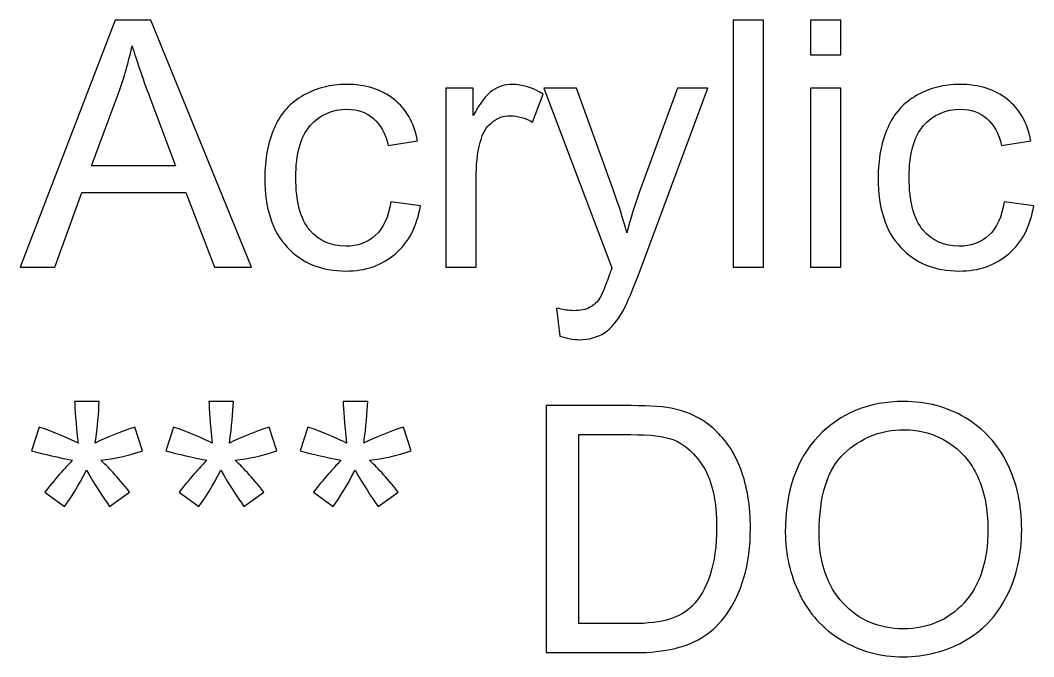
# Model space of a CAD drawing. Header units: centimetres. Extents: x -30.3 to 10.2, y 11.2 to 20.1.
# Drawn here: x -30.185 to -25.212, y 16.93 to 20.054 of the extents above; entities that cross this region are included whole.
import ezdxf

# ---------------------------------------------------------------- set-up
doc = ezdxf.new("R2010")
doc.units = ezdxf.units.CM
doc.header["$MEASUREMENT"] = 0
doc.layers.add('Layer 1', color=7, linetype='Continuous')

msp = doc.modelspace()

# ---------------------------------------------------------------- linework, layer by layer
at = {"layer": 'Layer 1', "color": 22}
for points, knots in [([(-30.18478, 18.84169), (-30.18478, 18.84169), (-29.71968, 20.05411), (-29.71968, 20.05411), (-29.71968, 20.05411), (-29.71968, 20.05411), (-29.54329, 20.05411), (-29.54329, 20.05411), (-29.54329, 20.05411), (-29.54329, 20.05411), (-29.04968, 18.84169), (-29.04968, 18.84169), (-29.04968, 18.84169), (-29.04968, 18.84169), (-29.23228, 18.84169), (-29.23228, 18.84169), (-29.23228, 18.84169), (-29.23228, 18.84169), (-29.37255, 19.20914), (-29.37255, 19.20914), (-29.37255, 19.20914), (-29.37255, 19.20914), (-29.88309, 19.20914), (-29.88309, 19.20914), (-29.88309, 19.20914), (-29.88309, 19.20914), (-30.0146, 18.84169), (-30.0146, 18.84169), (-30.0146, 18.84169), (-30.0146, 18.84169), (-30.18478, 18.84169), (-30.18478, 18.84169)], [0, 0, 0, 0, 0.1111111, 0.1111111, 0.1111111, 0.1111111, 0.2222222, 0.2222222, 0.2222222, 0.2222222, 0.3333333, 0.3333333, 0.3333333, 0.3333333, 0.4444444, 0.4444444, 0.4444444, 0.4444444, 0.5555556, 0.5555556, 0.5555556, 0.5555556, 0.6666667, 0.6666667, 0.6666667, 0.6666667, 0.7777778, 0.7777778, 0.7777778, 0.7777778, 1, 1, 1, 1]), ([(-26.6872, 18.84169), (-26.6872, 18.84169), (-26.6872, 20.05411), (-26.6872, 20.05411), (-26.6872, 20.05411), (-26.6872, 20.05411), (-26.53818, 20.05411), (-26.53818, 20.05411), (-26.53818, 20.05411), (-26.53818, 20.05411), (-26.53818, 18.84169), (-26.53818, 18.84169), (-26.53818, 18.84169), (-26.53818, 18.84169), (-26.6872, 18.84169), (-26.6872, 18.84169)], [0, 0, 0, 0, 0.2, 0.2, 0.2, 0.2, 0.4, 0.4, 0.4, 0.4, 0.6, 0.6, 0.6, 0.6, 1, 1, 1, 1]), ([(-26.30761, 19.88478), (-26.30761, 19.88478), (-26.30761, 20.05411), (-26.30761, 20.05411), (-26.30761, 20.05411), (-26.30761, 20.05411), (-26.1586, 20.05411), (-26.1586, 20.05411), (-26.1586, 20.05411), (-26.1586, 20.05411), (-26.1586, 19.88478), (-26.1586, 19.88478), (-26.1586, 19.88478), (-26.1586, 19.88478), (-26.30761, 19.88478), (-26.30761, 19.88478)], [0, 0, 0, 0, 0.2, 0.2, 0.2, 0.2, 0.4, 0.4, 0.4, 0.4, 0.6, 0.6, 0.6, 0.6, 1, 1, 1, 1]), ([(-29.83595, 19.33953), (-29.83595, 19.33953), (-29.42278, 19.33953), (-29.42278, 19.33953), (-29.42278, 19.33953), (-29.42278, 19.33953), (-29.54922, 19.67566), (-29.54922, 19.67566), (-29.54922, 19.67566), (-29.58732, 19.77782), (-29.6161, 19.8622), (-29.63614, 19.92881), (-29.63614, 19.92881), (-29.65279, 19.84979), (-29.67509, 19.77217), (-29.70303, 19.69541), (-29.70303, 19.69541), (-29.70303, 19.69541), (-29.83595, 19.33953), (-29.83595, 19.33953)], [0, 0, 0, 0, 0.1666667, 0.1666667, 0.1666667, 0.1666667, 0.3333333, 0.3333333, 0.3333333, 0.3333333, 0.5, 0.5, 0.5, 0.5, 0.6666667, 0.6666667, 0.6666667, 0.6666667, 1, 1, 1, 1]), ([(-28.36699, 19.16342), (-28.36699, 19.16342), (-28.22136, 19.1431), (-28.22136, 19.1431), (-28.22136, 19.1431), (-28.23745, 19.04291), (-28.27809, 18.96474), (-28.34385, 18.90801), (-28.34385, 18.90801), (-28.40961, 18.85129), (-28.4906, 18.82306), (-28.58628, 18.82306), (-28.58628, 18.82306), (-28.70622, 18.82306), (-28.80274, 18.86229), (-28.87555, 18.94075), (-28.87555, 18.94075), (-28.94865, 19.01921), (-28.98506, 19.13153), (-28.98506, 19.27772), (-28.98506, 19.27772), (-28.98506, 19.37255), (-28.96925, 19.45524), (-28.93793, 19.52636), (-28.93793, 19.52636), (-28.9066, 19.5972), (-28.8589, 19.65054), (-28.79456, 19.68582), (-28.79456, 19.68582), (-28.73049, 19.72137), (-28.66078, 19.73915), (-28.58515, 19.73915), (-28.58515, 19.73915), (-28.49004, 19.73915), (-28.41186, 19.71517), (-28.35147, 19.66691), (-28.35147, 19.66691), (-28.29079, 19.61865), (-28.25184, 19.55007), (-28.23491, 19.46145), (-28.23491, 19.46145), (-28.23491, 19.46145), (-28.37884, 19.43944), (-28.37884, 19.43944), (-28.37884, 19.43944), (-28.39267, 19.49842), (-28.41694, 19.54273), (-28.45222, 19.57264), (-28.45222, 19.57264), (-28.48722, 19.60228), (-28.52955, 19.61724), (-28.57922, 19.61724), (-28.57922, 19.61724), (-28.65429, 19.61724), (-28.71525, 19.59042), (-28.76238, 19.5368), (-28.76238, 19.5368), (-28.80923, 19.4829), (-28.83266, 19.39823), (-28.83266, 19.28196), (-28.83266, 19.28196), (-28.83266, 19.16399), (-28.81008, 19.07847), (-28.76492, 19.02513), (-28.76492, 19.02513), (-28.71949, 18.97179), (-28.6605, 18.94498), (-28.58797, 18.94498), (-28.58797, 18.94498), (-28.52927, 18.94498), (-28.48044, 18.96276), (-28.4415, 18.99861), (-28.4415, 18.99861), (-28.40227, 19.03417), (-28.37743, 19.0892), (-28.36699, 19.16342)], [0, 0, 0, 0, 0.05, 0.05, 0.05, 0.05, 0.1, 0.1, 0.1, 0.1, 0.15, 0.15, 0.15, 0.15, 0.2, 0.2, 0.2, 0.2, 0.25, 0.25, 0.25, 0.25, 0.3, 0.3, 0.3, 0.3, 0.35, 0.35, 0.35, 0.35, 0.4, 0.4, 0.4, 0.4, 0.45, 0.45, 0.45, 0.45, 0.5, 0.5, 0.5, 0.5, 0.55, 0.55, 0.55, 0.55, 0.6, 0.6, 0.6, 0.6, 0.65, 0.65, 0.65, 0.65, 0.7, 0.7, 0.7, 0.7, 0.75, 0.75, 0.75, 0.75, 0.8, 0.8, 0.8, 0.8, 0.85, 0.85, 0.85, 0.85, 0.9, 0.9, 0.9, 0.9, 1, 1, 1, 1]), ([(-28.09605, 18.84169), (-28.09605, 18.84169), (-28.09605, 19.72053), (-28.09605, 19.72053), (-28.09605, 19.72053), (-28.09605, 19.72053), (-27.96228, 19.72053), (-27.96228, 19.72053), (-27.96228, 19.72053), (-27.96228, 19.72053), (-27.96228, 19.58591), (-27.96228, 19.58591), (-27.96228, 19.58591), (-27.92813, 19.64828), (-27.89652, 19.68948), (-27.86745, 19.70924), (-27.86745, 19.70924), (-27.83839, 19.72928), (-27.80649, 19.73915), (-27.77178, 19.73915), (-27.77178, 19.73915), (-27.72155, 19.73915), (-27.67046, 19.72335), (-27.61853, 19.69202), (-27.61853, 19.69202), (-27.61853, 19.69202), (-27.67159, 19.55458), (-27.67159, 19.55458), (-27.67159, 19.55458), (-27.70772, 19.5749), (-27.74384, 19.58506), (-27.77997, 19.58506), (-27.77997, 19.58506), (-27.81242, 19.58506), (-27.84149, 19.57518), (-27.86717, 19.55571), (-27.86717, 19.55571), (-27.89285, 19.53624), (-27.9112, 19.50914), (-27.9222, 19.47443), (-27.9222, 19.47443), (-27.93886, 19.42166), (-27.94704, 19.3638), (-27.94704, 19.30086), (-27.94704, 19.30086), (-27.94704, 19.30086), (-27.94704, 18.84169), (-27.94704, 18.84169), (-27.94704, 18.84169), (-27.94704, 18.84169), (-28.09605, 18.84169), (-28.09605, 18.84169)], [0, 0, 0, 0, 0.0714286, 0.0714286, 0.0714286, 0.0714286, 0.1428571, 0.1428571, 0.1428571, 0.1428571, 0.2142857, 0.2142857, 0.2142857, 0.2142857, 0.2857143, 0.2857143, 0.2857143, 0.2857143, 0.3571429, 0.3571429, 0.3571429, 0.3571429, 0.4285714, 0.4285714, 0.4285714, 0.4285714, 0.5, 0.5, 0.5, 0.5, 0.5714286, 0.5714286, 0.5714286, 0.5714286, 0.6428571, 0.6428571, 0.6428571, 0.6428571, 0.7142857, 0.7142857, 0.7142857, 0.7142857, 0.7857143, 0.7857143, 0.7857143, 0.7857143, 0.8571429, 0.8571429, 0.8571429, 0.8571429, 1, 1, 1, 1]), ([(-27.53725, 18.50387), (-27.53725, 18.50387), (-27.55419, 18.64159), (-27.55419, 18.64159), (-27.55419, 18.64159), (-27.52145, 18.63285), (-27.49323, 18.62833), (-27.46896, 18.62833), (-27.46896, 18.62833), (-27.43565, 18.62833), (-27.40912, 18.63397), (-27.38937, 18.64498), (-27.38937, 18.64498), (-27.36933, 18.65599), (-27.35296, 18.67151), (-27.34026, 18.69127), (-27.34026, 18.69127), (-27.33095, 18.70622), (-27.31571, 18.74319), (-27.29483, 18.80246), (-27.29483, 18.80246), (-27.292, 18.81065), (-27.28777, 18.82278), (-27.28156, 18.83887), (-27.28156, 18.83887), (-27.28156, 18.83887), (-27.61515, 19.72053), (-27.61515, 19.72053), (-27.61515, 19.72053), (-27.61515, 19.72053), (-27.45597, 19.72053), (-27.45597, 19.72053), (-27.45597, 19.72053), (-27.45597, 19.72053), (-27.27253, 19.21309), (-27.27253, 19.21309), (-27.27253, 19.21309), (-27.24854, 19.14903), (-27.22737, 19.0813), (-27.20847, 19.01018), (-27.20847, 19.01018), (-27.19125, 19.07706), (-27.17093, 19.1431), (-27.14722, 19.20801), (-27.14722, 19.20801), (-27.14722, 19.20801), (-26.95983, 19.72053), (-26.95983, 19.72053), (-26.95983, 19.72053), (-26.95983, 19.72053), (-26.8111, 19.72053), (-26.8111, 19.72053), (-26.8111, 19.72053), (-26.8111, 19.72053), (-27.14327, 18.82645), (-27.14327, 18.82645), (-27.14327, 18.82645), (-27.17911, 18.73021), (-27.20705, 18.66417), (-27.22709, 18.62777), (-27.22709, 18.62777), (-27.25362, 18.57894), (-27.2841, 18.5431), (-27.31825, 18.52024), (-27.31825, 18.52024), (-27.35268, 18.49738), (-27.3936, 18.48609), (-27.44102, 18.48609), (-27.44102, 18.48609), (-27.4698, 18.48609), (-27.50198, 18.49202), (-27.53725, 18.50387)], [0, 0, 0, 0, 0.0526316, 0.0526316, 0.0526316, 0.0526316, 0.1052632, 0.1052632, 0.1052632, 0.1052632, 0.1578947, 0.1578947, 0.1578947, 0.1578947, 0.2105263, 0.2105263, 0.2105263, 0.2105263, 0.2631579, 0.2631579, 0.2631579, 0.2631579, 0.3157895, 0.3157895, 0.3157895, 0.3157895, 0.3684211, 0.3684211, 0.3684211, 0.3684211, 0.4210526, 0.4210526, 0.4210526, 0.4210526, 0.4736842, 0.4736842, 0.4736842, 0.4736842, 0.5263158, 0.5263158, 0.5263158, 0.5263158, 0.5789474, 0.5789474, 0.5789474, 0.5789474, 0.6315789, 0.6315789, 0.6315789, 0.6315789, 0.6842105, 0.6842105, 0.6842105, 0.6842105, 0.7368421, 0.7368421, 0.7368421, 0.7368421, 0.7894737, 0.7894737, 0.7894737, 0.7894737, 0.8421053, 0.8421053, 0.8421053, 0.8421053, 0.8947368, 0.8947368, 0.8947368, 0.8947368, 1, 1, 1, 1]), ([(-26.30761, 18.84169), (-26.30761, 18.84169), (-26.30761, 19.72053), (-26.30761, 19.72053), (-26.30761, 19.72053), (-26.30761, 19.72053), (-26.1586, 19.72053), (-26.1586, 19.72053), (-26.1586, 19.72053), (-26.1586, 19.72053), (-26.1586, 18.84169), (-26.1586, 18.84169), (-26.1586, 18.84169), (-26.1586, 18.84169), (-26.30761, 18.84169), (-26.30761, 18.84169)], [0, 0, 0, 0, 0.2, 0.2, 0.2, 0.2, 0.4, 0.4, 0.4, 0.4, 0.6, 0.6, 0.6, 0.6, 1, 1, 1, 1]), ([(-25.35737, 19.16342), (-25.35737, 19.16342), (-25.21174, 19.1431), (-25.21174, 19.1431), (-25.21174, 19.1431), (-25.22783, 19.04291), (-25.26847, 18.96474), (-25.33423, 18.90801), (-25.33423, 18.90801), (-25.39999, 18.85129), (-25.48098, 18.82306), (-25.57666, 18.82306), (-25.57666, 18.82306), (-25.6966, 18.82306), (-25.79312, 18.86229), (-25.86593, 18.94075), (-25.86593, 18.94075), (-25.93903, 19.01921), (-25.97544, 19.13153), (-25.97544, 19.27772), (-25.97544, 19.27772), (-25.97544, 19.37255), (-25.95963, 19.45524), (-25.92831, 19.52636), (-25.92831, 19.52636), (-25.89698, 19.5972), (-25.84928, 19.65054), (-25.78494, 19.68582), (-25.78494, 19.68582), (-25.72087, 19.72137), (-25.65116, 19.73915), (-25.57553, 19.73915), (-25.57553, 19.73915), (-25.48042, 19.73915), (-25.40224, 19.71517), (-25.34185, 19.66691), (-25.34185, 19.66691), (-25.28117, 19.61865), (-25.24222, 19.55007), (-25.22529, 19.46145), (-25.22529, 19.46145), (-25.22529, 19.46145), (-25.36922, 19.43944), (-25.36922, 19.43944), (-25.36922, 19.43944), (-25.38305, 19.49842), (-25.40732, 19.54273), (-25.4426, 19.57264), (-25.4426, 19.57264), (-25.4776, 19.60228), (-25.51993, 19.61724), (-25.5696, 19.61724), (-25.5696, 19.61724), (-25.64467, 19.61724), (-25.70563, 19.59042), (-25.75276, 19.5368), (-25.75276, 19.5368), (-25.79961, 19.4829), (-25.82304, 19.39823), (-25.82304, 19.28196), (-25.82304, 19.28196), (-25.82304, 19.16399), (-25.80046, 19.07847), (-25.7553, 19.02513), (-25.7553, 19.02513), (-25.70987, 18.97179), (-25.65088, 18.94498), (-25.57835, 18.94498), (-25.57835, 18.94498), (-25.51965, 18.94498), (-25.47082, 18.96276), (-25.43188, 18.99861), (-25.43188, 18.99861), (-25.39265, 19.03417), (-25.36781, 19.0892), (-25.35737, 19.16342)], [0, 0, 0, 0, 0.05, 0.05, 0.05, 0.05, 0.1, 0.1, 0.1, 0.1, 0.15, 0.15, 0.15, 0.15, 0.2, 0.2, 0.2, 0.2, 0.25, 0.25, 0.25, 0.25, 0.3, 0.3, 0.3, 0.3, 0.35, 0.35, 0.35, 0.35, 0.4, 0.4, 0.4, 0.4, 0.45, 0.45, 0.45, 0.45, 0.5, 0.5, 0.5, 0.5, 0.55, 0.55, 0.55, 0.55, 0.6, 0.6, 0.6, 0.6, 0.65, 0.65, 0.65, 0.65, 0.7, 0.7, 0.7, 0.7, 0.75, 0.75, 0.75, 0.75, 0.8, 0.8, 0.8, 0.8, 0.85, 0.85, 0.85, 0.85, 0.9, 0.9, 0.9, 0.9, 1, 1, 1, 1]), ([(-30.12975, 17.94057), (-30.12975, 17.94057), (-30.09193, 18.05741), (-30.09193, 18.05741), (-30.09193, 18.05741), (-30.00444, 18.02665), (-29.94122, 18.00012), (-29.90143, 17.97754), (-29.90143, 17.97754), (-29.91187, 18.07688), (-29.91752, 18.14546), (-29.91808, 18.18271), (-29.91808, 18.18271), (-29.91808, 18.18271), (-29.79785, 18.18271), (-29.79785, 18.18271), (-29.79785, 18.18271), (-29.79955, 18.12825), (-29.80576, 18.06023), (-29.81705, 17.97839), (-29.81705, 17.97839), (-29.76032, 18.00689), (-29.69541, 18.03342), (-29.62231, 18.05741), (-29.62231, 18.05741), (-29.62231, 18.05741), (-29.58449, 17.94057), (-29.58449, 17.94057), (-29.58449, 17.94057), (-29.6542, 17.91743), (-29.7225, 17.9019), (-29.78967, 17.89428), (-29.78967, 17.89428), (-29.75609, 17.86521), (-29.70895, 17.813), (-29.64799, 17.73822), (-29.64799, 17.73822), (-29.64799, 17.73822), (-29.74677, 17.66794), (-29.74677, 17.66794), (-29.74677, 17.66794), (-29.77866, 17.7114), (-29.81648, 17.77067), (-29.85994, 17.84546), (-29.85994, 17.84546), (-29.90086, 17.76785), (-29.93671, 17.70858), (-29.96747, 17.66794), (-29.96747, 17.66794), (-29.96747, 17.66794), (-30.06455, 17.73822), (-30.06455, 17.73822), (-30.06455, 17.73822), (-30.00105, 17.81695), (-29.95533, 17.86888), (-29.92796, 17.89428), (-29.92796, 17.89428), (-29.9988, 17.90811), (-30.06596, 17.92363), (-30.12975, 17.94057)], [0, 0, 0, 0, 0.0625, 0.0625, 0.0625, 0.0625, 0.125, 0.125, 0.125, 0.125, 0.1875, 0.1875, 0.1875, 0.1875, 0.25, 0.25, 0.25, 0.25, 0.3125, 0.3125, 0.3125, 0.3125, 0.375, 0.375, 0.375, 0.375, 0.4375, 0.4375, 0.4375, 0.4375, 0.5, 0.5, 0.5, 0.5, 0.5625, 0.5625, 0.5625, 0.5625, 0.625, 0.625, 0.625, 0.625, 0.6875, 0.6875, 0.6875, 0.6875, 0.75, 0.75, 0.75, 0.75, 0.8125, 0.8125, 0.8125, 0.8125, 0.875, 0.875, 0.875, 0.875, 1, 1, 1, 1]), ([(-29.47076, 17.94057), (-29.47076, 17.94057), (-29.43294, 18.05741), (-29.43294, 18.05741), (-29.43294, 18.05741), (-29.34545, 18.02665), (-29.28223, 18.00012), (-29.24244, 17.97754), (-29.24244, 17.97754), (-29.25288, 18.07688), (-29.25853, 18.14546), (-29.25909, 18.18271), (-29.25909, 18.18271), (-29.25909, 18.18271), (-29.13886, 18.18271), (-29.13886, 18.18271), (-29.13886, 18.18271), (-29.14056, 18.12825), (-29.14677, 18.06023), (-29.15806, 17.97839), (-29.15806, 17.97839), (-29.10133, 18.00689), (-29.03642, 18.03342), (-28.96332, 18.05741), (-28.96332, 18.05741), (-28.96332, 18.05741), (-28.9255, 17.94057), (-28.9255, 17.94057), (-28.9255, 17.94057), (-28.99521, 17.91743), (-29.06351, 17.9019), (-29.13068, 17.89428), (-29.13068, 17.89428), (-29.0971, 17.86521), (-29.04996, 17.813), (-28.989, 17.73822), (-28.989, 17.73822), (-28.989, 17.73822), (-29.08778, 17.66794), (-29.08778, 17.66794), (-29.08778, 17.66794), (-29.11967, 17.7114), (-29.15749, 17.77067), (-29.20095, 17.84546), (-29.20095, 17.84546), (-29.24187, 17.76785), (-29.27772, 17.70858), (-29.30848, 17.66794), (-29.30848, 17.66794), (-29.30848, 17.66794), (-29.40556, 17.73822), (-29.40556, 17.73822), (-29.40556, 17.73822), (-29.34206, 17.81695), (-29.29634, 17.86888), (-29.26897, 17.89428), (-29.26897, 17.89428), (-29.33981, 17.90811), (-29.40697, 17.92363), (-29.47076, 17.94057)], [0, 0, 0, 0, 0.0625, 0.0625, 0.0625, 0.0625, 0.125, 0.125, 0.125, 0.125, 0.1875, 0.1875, 0.1875, 0.1875, 0.25, 0.25, 0.25, 0.25, 0.3125, 0.3125, 0.3125, 0.3125, 0.375, 0.375, 0.375, 0.375, 0.4375, 0.4375, 0.4375, 0.4375, 0.5, 0.5, 0.5, 0.5, 0.5625, 0.5625, 0.5625, 0.5625, 0.625, 0.625, 0.625, 0.625, 0.6875, 0.6875, 0.6875, 0.6875, 0.75, 0.75, 0.75, 0.75, 0.8125, 0.8125, 0.8125, 0.8125, 0.875, 0.875, 0.875, 0.875, 1, 1, 1, 1]), ([(-28.81177, 17.94057), (-28.81177, 17.94057), (-28.77395, 18.05741), (-28.77395, 18.05741), (-28.77395, 18.05741), (-28.68646, 18.02665), (-28.62324, 18.00012), (-28.58345, 17.97754), (-28.58345, 17.97754), (-28.59389, 18.07688), (-28.59954, 18.14546), (-28.6001, 18.18271), (-28.6001, 18.18271), (-28.6001, 18.18271), (-28.47987, 18.18271), (-28.47987, 18.18271), (-28.47987, 18.18271), (-28.48157, 18.12825), (-28.48778, 18.06023), (-28.49907, 17.97839), (-28.49907, 17.97839), (-28.44234, 18.00689), (-28.37743, 18.03342), (-28.30433, 18.05741), (-28.30433, 18.05741), (-28.30433, 18.05741), (-28.26651, 17.94057), (-28.26651, 17.94057), (-28.26651, 17.94057), (-28.33622, 17.91743), (-28.40452, 17.9019), (-28.47169, 17.89428), (-28.47169, 17.89428), (-28.43811, 17.86521), (-28.39097, 17.813), (-28.33001, 17.73822), (-28.33001, 17.73822), (-28.33001, 17.73822), (-28.42879, 17.66794), (-28.42879, 17.66794), (-28.42879, 17.66794), (-28.46068, 17.7114), (-28.4985, 17.77067), (-28.54196, 17.84546), (-28.54196, 17.84546), (-28.58288, 17.76785), (-28.61873, 17.70858), (-28.64949, 17.66794), (-28.64949, 17.66794), (-28.64949, 17.66794), (-28.74657, 17.73822), (-28.74657, 17.73822), (-28.74657, 17.73822), (-28.68307, 17.81695), (-28.63735, 17.86888), (-28.60998, 17.89428), (-28.60998, 17.89428), (-28.68082, 17.90811), (-28.74798, 17.92363), (-28.81177, 17.94057)], [0, 0, 0, 0, 0.0625, 0.0625, 0.0625, 0.0625, 0.125, 0.125, 0.125, 0.125, 0.1875, 0.1875, 0.1875, 0.1875, 0.25, 0.25, 0.25, 0.25, 0.3125, 0.3125, 0.3125, 0.3125, 0.375, 0.375, 0.375, 0.375, 0.4375, 0.4375, 0.4375, 0.4375, 0.5, 0.5, 0.5, 0.5, 0.5625, 0.5625, 0.5625, 0.5625, 0.625, 0.625, 0.625, 0.625, 0.6875, 0.6875, 0.6875, 0.6875, 0.75, 0.75, 0.75, 0.75, 0.8125, 0.8125, 0.8125, 0.8125, 0.875, 0.875, 0.875, 0.875, 1, 1, 1, 1]), ([(-27.60442, 16.94997), (-27.60442, 16.94997), (-27.60442, 18.16239), (-27.60442, 18.16239), (-27.60442, 18.16239), (-27.60442, 18.16239), (-27.18674, 18.16239), (-27.18674, 18.16239), (-27.18674, 18.16239), (-27.09247, 18.16239), (-27.02051, 18.15675), (-26.97084, 18.14518), (-26.97084, 18.14518), (-26.90141, 18.12909), (-26.84214, 18.10002), (-26.79304, 18.05825), (-26.79304, 18.05825), (-26.72897, 18.00407), (-26.68128, 17.93521), (-26.64967, 17.8511), (-26.64967, 17.8511), (-26.61778, 17.767), (-26.60197, 17.67076), (-26.60197, 17.56267), (-26.60197, 17.56267), (-26.60197, 17.47067), (-26.6127, 17.38911), (-26.63415, 17.31799), (-26.63415, 17.31799), (-26.65559, 17.24687), (-26.68325, 17.18788), (-26.71684, 17.14132), (-26.71684, 17.14132), (-26.7507, 17.09475), (-26.78739, 17.05806), (-26.82747, 17.03153), (-26.82747, 17.03153), (-26.86726, 17.00472), (-26.91552, 16.9844), (-26.97196, 16.97057), (-26.97196, 16.97057), (-27.02869, 16.95674), (-27.0936, 16.94997), (-27.16698, 16.94997), (-27.16698, 16.94997), (-27.16698, 16.94997), (-27.60442, 16.94997), (-27.60442, 16.94997)], [0, 0, 0, 0, 0.0769231, 0.0769231, 0.0769231, 0.0769231, 0.1538462, 0.1538462, 0.1538462, 0.1538462, 0.2307692, 0.2307692, 0.2307692, 0.2307692, 0.3076923, 0.3076923, 0.3076923, 0.3076923, 0.3846154, 0.3846154, 0.3846154, 0.3846154, 0.4615385, 0.4615385, 0.4615385, 0.4615385, 0.5384615, 0.5384615, 0.5384615, 0.5384615, 0.6153846, 0.6153846, 0.6153846, 0.6153846, 0.6923077, 0.6923077, 0.6923077, 0.6923077, 0.7692308, 0.7692308, 0.7692308, 0.7692308, 0.8461538, 0.8461538, 0.8461538, 0.8461538, 1, 1, 1, 1]), ([(-26.43066, 17.5401), (-26.43066, 17.74104), (-26.37647, 17.89852), (-26.26838, 18.01225), (-26.26838, 18.01225), (-26.16029, 18.12599), (-26.02087, 18.18271), (-25.84985, 18.18271), (-25.84985, 18.18271), (-25.73781, 18.18271), (-25.63705, 18.1559), (-25.54702, 18.10256), (-25.54702, 18.10256), (-25.45728, 18.04922), (-25.3887, 17.97472), (-25.34157, 17.87904), (-25.34157, 17.87904), (-25.29444, 17.78365), (-25.27073, 17.67528), (-25.27073, 17.55421), (-25.27073, 17.55421), (-25.27073, 17.43144), (-25.29556, 17.32137), (-25.34524, 17.22457), (-25.34524, 17.22457), (-25.39491, 17.12749), (-25.46518, 17.05411), (-25.55606, 17.00444), (-25.55606, 17.00444), (-25.64721, 16.95449), (-25.74543, 16.92965), (-25.85069, 16.92965), (-25.85069, 16.92965), (-25.96499, 16.92965), (-26.06688, 16.95731), (-26.15691, 17.01234), (-26.15691, 17.01234), (-26.24665, 17.06737), (-26.31495, 17.14245), (-26.36123, 17.23784), (-26.36123, 17.23784), (-26.40752, 17.33294), (-26.43066, 17.4337), (-26.43066, 17.5401)], [0, 0, 0, 0, 0.0833333, 0.0833333, 0.0833333, 0.0833333, 0.1666667, 0.1666667, 0.1666667, 0.1666667, 0.25, 0.25, 0.25, 0.25, 0.3333333, 0.3333333, 0.3333333, 0.3333333, 0.4166667, 0.4166667, 0.4166667, 0.4166667, 0.5, 0.5, 0.5, 0.5, 0.5833333, 0.5833333, 0.5833333, 0.5833333, 0.6666667, 0.6666667, 0.6666667, 0.6666667, 0.75, 0.75, 0.75, 0.75, 0.8333333, 0.8333333, 0.8333333, 0.8333333, 1, 1, 1, 1]), ([(-27.44356, 17.09221), (-27.44356, 17.09221), (-27.18504, 17.09221), (-27.18504, 17.09221), (-27.18504, 17.09221), (-27.10517, 17.09221), (-27.04252, 17.09955), (-26.99708, 17.11451), (-26.99708, 17.11451), (-26.95164, 17.12946), (-26.91552, 17.15035), (-26.88843, 17.17744), (-26.88843, 17.17744), (-26.85061, 17.21554), (-26.82098, 17.2669), (-26.79981, 17.33125), (-26.79981, 17.33125), (-26.77864, 17.3956), (-26.76792, 17.47349), (-26.76792, 17.56521), (-26.76792, 17.56521), (-26.76792, 17.69221), (-26.7888, 17.78986), (-26.83029, 17.85816), (-26.83029, 17.85816), (-26.87178, 17.92646), (-26.92229, 17.97218), (-26.98184, 17.99532), (-26.98184, 17.99532), (-27.02474, 18.01197), (-27.09388, 18.02015), (-27.18928, 18.02015), (-27.18928, 18.02015), (-27.18928, 18.02015), (-27.44356, 18.02015), (-27.44356, 18.02015), (-27.44356, 18.02015), (-27.44356, 18.02015), (-27.44356, 17.09221), (-27.44356, 17.09221)], [0, 0, 0, 0, 0.0909091, 0.0909091, 0.0909091, 0.0909091, 0.1818182, 0.1818182, 0.1818182, 0.1818182, 0.2727273, 0.2727273, 0.2727273, 0.2727273, 0.3636364, 0.3636364, 0.3636364, 0.3636364, 0.4545455, 0.4545455, 0.4545455, 0.4545455, 0.5454545, 0.5454545, 0.5454545, 0.5454545, 0.6363636, 0.6363636, 0.6363636, 0.6363636, 0.7272727, 0.7272727, 0.7272727, 0.7272727, 0.8181818, 0.8181818, 0.8181818, 0.8181818, 1, 1, 1, 1]), ([(-26.26471, 17.53727), (-26.26471, 17.39136), (-26.22549, 17.2765), (-26.14703, 17.19268), (-26.14703, 17.19268), (-26.06857, 17.10886), (-25.97007, 17.06681), (-25.85154, 17.06681), (-25.85154, 17.06681), (-25.73075, 17.06681), (-25.63169, 17.10914), (-25.55352, 17.19381), (-25.55352, 17.19381), (-25.47562, 17.27848), (-25.43668, 17.3987), (-25.43668, 17.55449), (-25.43668, 17.55449), (-25.43668, 17.65298), (-25.45333, 17.73906), (-25.48663, 17.81244), (-25.48663, 17.81244), (-25.51993, 17.88582), (-25.56876, 17.94283), (-25.63282, 17.98318), (-25.63282, 17.98318), (-25.69717, 18.02354), (-25.76913, 18.04386), (-25.849, 18.04386), (-25.849, 18.04386), (-25.96245, 18.04386), (-26.0601, 18.00491), (-26.14195, 17.92702), (-26.14195, 17.92702), (-26.22379, 17.84913), (-26.26471, 17.71931), (-26.26471, 17.53727)], [0, 0, 0, 0, 0.1, 0.1, 0.1, 0.1, 0.2, 0.2, 0.2, 0.2, 0.3, 0.3, 0.3, 0.3, 0.4, 0.4, 0.4, 0.4, 0.5, 0.5, 0.5, 0.5, 0.6, 0.6, 0.6, 0.6, 0.7, 0.7, 0.7, 0.7, 0.8, 0.8, 0.8, 0.8, 1, 1, 1, 1])]:
    msp.add_open_spline(points, degree=3, knots=knots, dxfattribs=at)

doc.saveas('drawing.dxf')
